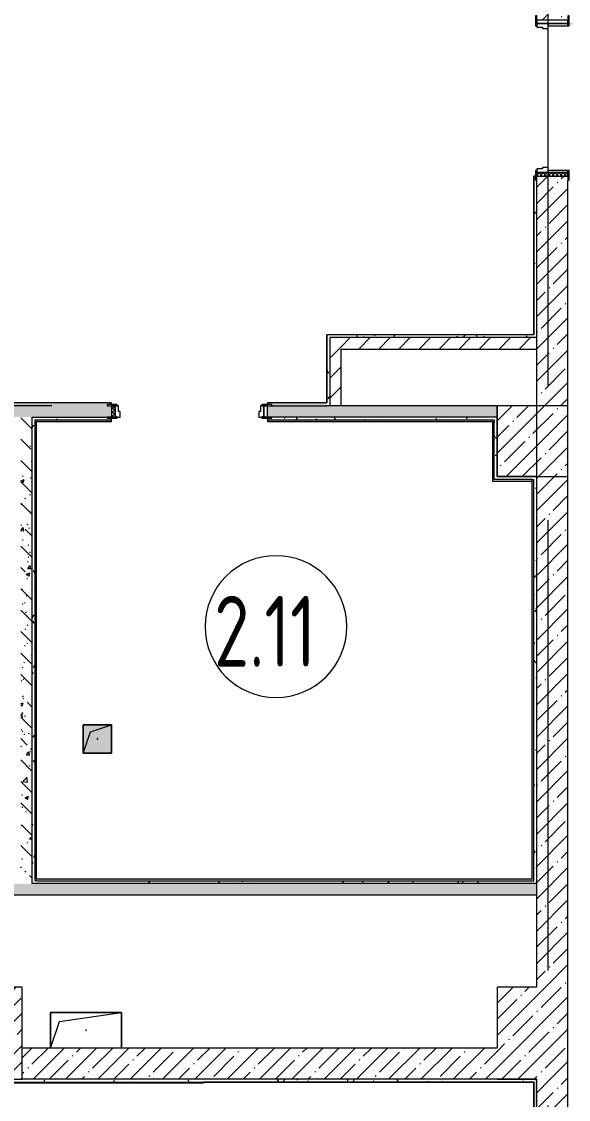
# Model space of a CAD drawing. Header units: millimetres. Extents: x -625 to 415037, y -3642 to 102118.
# Drawn here: x 229617 to 233476, y 10756 to 18359 of the extents above; entities that cross this region are included whole.
import ezdxf

# ---------------------------------------------------------------- set-up
doc = ezdxf.new("R2010")
doc.units = ezdxf.units.MM
doc.linetypes.add('Осевая', pattern=[6350, 1270, -952.5, 3175, -952.5])
for name, color, linetype, lineweight in [('A-AREA-IDEN', 7, 'Continuous', 9), ('A-DOOR-FRAM-2', 7, 'Continuous', 5), ('A-GENM', 7, 'Continuous', 9), ('A-WALL', 7, 'Continuous', 5), ('I-WALL', 7, 'Continuous', 5), ('S-COLS', 7, 'Continuous', 9), ('S-COLS-1', 7, 'Continuous', 5), ('Оси', 7, 'Continuous', 9), ('Оси-2', 7, 'Осевая', 9)]:
    doc.layers.add(name, color=color, linetype=linetype, lineweight=lineweight)
doc.layers.add('A-AREA-PATT-2', color=7, linetype='Continuous', lineweight=5, true_color=0xcde0ef, transparency=1)
for name, color, linetype, lineweight, true_color in [('A-DOOR-1', 7, 'Continuous', 5, 0xc0c0c0), ('A-DOOR-FRAM-1', 7, 'Continuous', 5, 0xc0c0c0), ('A-WALL-1', 9, 'Continuous', 5, 0x808080), ('A-WALL-FNSH-1', 9, 'Continuous', 5, 0x808080)]:
    doc.layers.add(name, color=color, linetype=linetype, lineweight=lineweight, true_color=true_color)
doc.layers.get('A-DOOR-1').off()
doc.styles.add('СПДС', font='ГОСТ тип А.ttf', dxfattribs={"width": 0.9})
pattern_1 = [(45, (148772.12, -0.94), (-114.04925, 114.04925), []), (45, (148886.17, -0.94), (-114.04925, 114.04925), [201.612, -40.322, 6.706, -33.617])]
pattern_2 = [(135, (148772.12, -0.94), (-150.8683, -150.8683), [213.36, -35.56, 7.112, -35.56]), (135, (148772.12, 149.83), (-150.8683, -150.8683), []), (50, (148772.12, -0.94), (255.05767, -22.3145), [26.67, -293.37]), (355, (148772.12, -0.94), (-49.3404, 267.4791), [21.336, -234.696]), (100.451, (148793.38, -2.8), (205.7195, 245.16356), [22.666, -249.326]), (46.184, (148772.12, 70.18), (379.511, -58.86), [40.005, -440.055]), (96.636, (148803.75, 65.27), (332.3634, 346.3991), [33.999, -373.989]), (351.184, (148772.12, 70.18), (332.3669, 346.3953), [32.004, -352.044]), (21, (148807.68, 52.4), (212.26017, -143.1711), [26.67, -293.37]), (326, (148807.68, 52.4), (86.5224, 257.8632), [21.336, -234.696]), (71.451, (148825.37, 40.47), (298.78395, 114.6901), [22.666, -249.326]), (37.5, (148772.12, -0.94), (4.32385, 118.37751), [6.706, -225.146, 6.706, -231.546, -235.585]), (37.5, (148772.12, -0.94), (4.32385, 118.37751), [-470.103, 6.706, -228.879]), (7.5, (148772.12, -0.94), (93.54758, 140.2533), [6.706, -129.134, 6.706, -219.812, -89.789]), (7.5, (148772.12, -0.94), (93.54758, 140.2533), [-362.356, 6.706, -83.083]), (327.5, (148692.82, -0.94), (189.82734, -8.02019), [6.706, -82.194, 6.706, -270.662, -368.046]), (327.5, (148692.82, -0.94), (189.82734, -8.02019), [-366.268, 6.706, -361.34]), (317.5, (148657.26, -0.94), (207.38114, 35.59764), [6.706, -108.864, 6.706, -177.495, -261.366]), (317.5, (148657.26, -0.94), (207.38114, 35.59764), [-299.771, 6.706, -254.66])]
pattern_3 = [(45, (148772.12, -0.94), (-70.71068, 70.71068), [])]
pattern_4 = [(0, (148772.123, -0.94), (243.84, 60.96), [20.117, -162.763, 20.117, -162.763, -975.36]), (0, (148772.123, -0.94), (243.84, 60.96), [-365.76, 20.117, -345.643, 20.117, -162.763, -426.72]), (0, (148772.123, -0.94), (243.84, 60.96), [-914.4, 20.117, -101.803, 20.117, -284.683]), (120, (148863.563, 29.54), (-174.71291, 180.691634), [20.117, -162.763, 20.117, -162.763, -975.36]), (120, (148863.563, 29.54), (-174.71291, 180.691634), [-365.76, 20.117, -345.643, 20.117, -162.763, -426.72]), (120, (148863.563, 29.54), (-174.71291, 180.691634), [-914.4, 20.117, -101.803, 20.117, -284.683]), (240, (148894.043, 151.46), (-69.12709, -241.651634), [20.117, -162.763, 20.117, -162.763, -975.36]), (240, (148894.043, 151.46), (-69.12709, -241.651634), [-365.76, 20.117, -345.643, 20.117, -162.763, -426.72]), (240, (148894.043, 151.46), (-69.12709, -241.651634), [-914.4, 20.117, -101.803, 20.117, -284.683])]

# ---------------------------------------------------------------- blocks, each defined once
blk = doc.blocks.new('110_Дверь_СКБ_1Ст_Внутренняя1 - Д-4 _л_ 1100x2100h_су мгн-32399982-Объем проектирования 2 этажа')
at = {"layer": 'A-DOOR-FRAM-2'}
h = blk.add_hatch(dxfattribs=at)
h.set_pattern_fill('FP_86', color=256, style=0, pattern_type=2)
h.set_pattern_definition([(45, (-371.384, 174.685), (-14.1421, 14.1421), []), (135, (-371.384, 174.685), (-14.1421, -14.1421), [])])
h.paths.add_polyline_path([(-537.5, -110), (-512.5, -110), (-512.5, 110), (-537.5, 110), (-537.5, -82)])
at = {"layer": 'A-DOOR-FRAM-1'}
for p, q in [((-497.5, 118), (-567.5, 118)), ((-567.5, 118), (-567.5, 110)), ((-567.5, 110), (-497.5, 110)), ((-512.5, 110), (-537.5, 110)), ((-537.5, 110), (-537.5, -110)), ((-487.5, 110), (-512.5, 110)), ((-512.5, 110), (-512.5, 30)), ((-512.5, -110), (-512.5, 110)), ((-497.5, 110), (-512.5, 110)), ((-512.5, 110), (-512.5, 109)), ((-512.5, 109), (-497.5, 109)), ((-497.5, 110), (-497.5, 118)), ((-497.5, 109), (-497.5, 110)), ((-487.5, 70), (-487.5, 110)), ((512.5, 110), (512.5, 70)), ((537.5, 110), (512.5, 110)), ((592.5, 118), (522.5, 118)), ((522.5, 118), (522.5, 110)), ((537.5, 110), (522.5, 110)), ((522.5, 110), (522.5, 109)), ((522.5, 110), (592.5, 110)), ((522.5, 109), (537.5, 109)), ((537.5, 30), (537.5, 110)), ((562.5, 110), (537.5, 110)), ((537.5, 110), (537.5, -110)), ((537.5, 109), (537.5, 110)), ((562.5, -110), (562.5, 110)), ((592.5, 110), (592.5, 118)), ((-512.5, 30), (-477.5, 30)), ((-497.5, 30), (-512.5, 30)), ((-512.5, 30), (-512.5, -110)), ((-497.5, -110), (-497.5, 30)), ((-477.5, 70), (-487.5, 70)), ((-477.5, 30), (-477.5, 70)), ((512.5, 70), (502.5, 70)), ((502.5, 70), (502.5, 30)), ((502.5, 30), (537.5, 30)), ((537.5, 30), (522.5, 30)), ((522.5, 30), (522.5, -110)), ((537.5, -110), (537.5, 30)), ((-497.5, -110), (-567.5, -110)), ((-567.5, -110), (-567.5, -118)), ((-567.5, -118), (-497.5, -118)), ((-537.5, -110), (-512.5, -110)), ((-512.5, -110), (-497.5, -110)), ((-497.5, -118), (-497.5, -110)), ((522.5, -110), (537.5, -110)), ((592.5, -110), (522.5, -110)), ((522.5, -110), (522.5, -118)), ((522.5, -118), (592.5, -118)), ((537.5, -110), (562.5, -110)), ((592.5, -118), (592.5, -110))]:
    blk.add_line(p, q, dxfattribs=at)
blk = doc.blocks.new('110_Дверь_СКБ_1Ст_Внутренняя1 - Д-4 _л_ 1100x2100h_су мгн-V365-Объем проектирования 2 этажа')
at = {"layer": 'A-DOOR-FRAM-2'}
h = blk.add_hatch(dxfattribs=at)
h.set_pattern_fill('FP_200', color=256, style=0, pattern_type=2)
h.set_pattern_definition([(45, (-371.384, 104.685), (-14.1421, 14.1421), []), (135, (-371.384, 104.685), (-14.1421, -14.1421), [])])
h.paths.add_polyline_path([(-537.5, -40), (-512.5, -38.2), (-512.5, 40), (-537.5, 40)])
at = {"layer": 'A-DOOR-FRAM-1'}
for p, q in [((-497.5, 48), (-567.5, 48)), ((-567.5, 48), (-567.5, 40)), ((-567.5, 40), (-497.5, 40)), ((-512.5, 40), (-537.5, 40)), ((-537.5, 40), (-537.5, -40)), ((-487.5, 40), (-512.5, 40)), ((-512.5, 40), (-512.5, -40)), ((-512.5, -40), (-512.5, 40)), ((-497.5, 40), (-512.5, 40)), ((-512.5, 40), (-512.5, 39)), ((-512.5, 39), (-497.5, 39)), ((-497.5, 40), (-497.5, 48)), ((-497.5, 39), (-497.5, 40)), ((-487.5, 0), (-487.5, 40)), ((-477.5, 0), (-487.5, 0)), ((-477.5, -40), (-477.5, 0)), ((512.5, 0), (502.5, 0)), ((502.5, 0), (502.5, -40)), ((512.5, 40), (512.5, 0)), ((537.5, 40), (512.5, 40)), ((592.5, 48), (522.5, 48)), ((522.5, 48), (522.5, 40)), ((537.5, 40), (522.5, 40)), ((522.5, 40), (522.5, 39)), ((522.5, 40), (592.5, 40)), ((522.5, 39), (537.5, 39)), ((537.5, -40), (537.5, 40)), ((562.5, 40), (537.5, 40)), ((537.5, 40), (537.5, -40)), ((537.5, 39), (537.5, 40)), ((562.5, -40), (562.5, 40)), ((592.5, 40), (592.5, 48)), ((-497.5, -40), (-567.5, -40)), ((-567.5, -40), (-567.5, -48)), ((-567.5, -48), (-497.5, -48)), ((-537.5, -40), (-512.5, -40)), ((-497.5, -39), (-512.5, -39)), ((-512.5, -39), (-512.5, -40)), ((-512.5, -40), (-477.5, -40)), ((-512.5, -40), (-497.5, -40)), ((-497.5, -40), (-497.5, -39)), ((-497.5, -48), (-497.5, -40)), ((502.5, -40), (537.5, -40)), ((537.5, -39), (522.5, -39)), ((522.5, -39), (522.5, -40)), ((522.5, -40), (537.5, -40)), ((592.5, -40), (522.5, -40)), ((522.5, -40), (522.5, -48)), ((522.5, -48), (592.5, -48)), ((537.5, -40), (537.5, -39)), ((537.5, -40), (562.5, -40)), ((592.5, -48), (592.5, -40))]:
    blk.add_line(p, q, dxfattribs=at)
blk = doc.blocks.new('GM_Отверстие прямоугольное _в плите_ - Отверстие-V379-Объем проектирования 2 этажа')
at = {"layer": 'A-GENM'}
for p, q in [((-100, -100), (-100, 100)), ((-100, 100), (100, 100)), ((100, 100), (-100, 100)), ((-100, 100), (-100, -100)), ((-50, 50), (100, 100)), ((100, 100), (100, -100)), ((100, -100), (100, 100)), ((-100, -100), (-50, 50)), ((100, -100), (-100, -100)), ((-100, -100), (100, -100))]:
    blk.add_line(p, q, dxfattribs=at)
for start, end in [(360, 180), (180, 360)]:
    blk.add_arc((0, 0), 2.5, start, end, dxfattribs=at)
blk = doc.blocks.new('BSC_Колонна _Прямоугольная - 650х500-V424-Объем проектирования 2 этажа')
at = {"layer": 'S-COLS-1'}
h = blk.add_hatch(dxfattribs=at)
h.set_pattern_fill('FP_173', color=256, style=0, pattern_type=2)
h.set_pattern_definition([(135, (11225, -80600), (-114.04925, -114.04925), []), (135, (11225, -80485.95), (-114.04925, -114.04925), [201.612, -40.322, 6.706, -33.617])])
h.paths.add_polyline_path([(325, -250), (325, 250), (-325, 250), (-325, -250), (105, -250)])
for p, q in [((325, 250), (-325, 250)), ((-325, 250), (-325, -250)), ((325, -250), (325, 250)), ((-325, -250), (325, -250))]:
    blk.add_line(p, q, dxfattribs=at)
blk = doc.blocks.new('GM_Отверстие прямоугольное _в плите_ - Отверстие-V440-Объем проектирования 2 этажа')
at = {"layer": 'A-GENM'}
for p, q in [((-250, -125), (-250, 125)), ((-250, 125), (250, 125)), ((250, 125), (-250, 125)), ((-250, 125), (-250, -125)), ((-187.5, 62.5), (250, 125)), ((250, 125), (250, -125)), ((250, -125), (250, 125)), ((-250, -125), (-187.5, 62.5))]:
    blk.add_line(p, q, dxfattribs=at)
for start, end in [(360, 180), (180, 360)]:
    blk.add_arc((0, 0), 2.5, start, end, dxfattribs=at)
blk = doc.blocks.new('Марка_Помещения - Номер-25198446-Объем проектирования 2 этажа')
at = {"layer": 'A-AREA-IDEN'}
for start, end in [(360, 180), (180, 360)]:
    blk.add_arc((0, 0), 2.5, start, end, dxfattribs=at)

msp = doc.modelspace()

# ---------------------------------------------------------------- hatches: boundary and pattern name
at = {"layer": 'A-AREA-PATT-2'}
h = msp.add_hatch(color=256, dxfattribs=at)
h.paths.add_polyline_path([(233362.1, 17289.6), (233472.1, 17289.6), (233472.1, 17294.1), (233362.1, 17294.1)])
h.paths.add_polyline_path([(233487.1, 18337.6), (233507.1, 18337.6), (233507.1, 18348.1), (233487.1, 18348.1), (233487.1, 18344.1)])
h.paths.add_polyline_path([(233362.1, 18344.1), (233472.1, 18344.1), (233472.1, 18348.1), (233362.1, 18348.1)])
h = msp.add_hatch(color=256, dxfattribs=at)
h.paths.add_polyline_path([(233226.6, 12304.6), (233226.6, 15123.6), (232946.6, 15123.6), (232946.6, 15543.6), (231352.1, 15543.6), (231352.1, 15538.1), (232941.1, 15538.1), (232941.1, 15118.1), (233221.1, 15118.1), (233221.1, 12310.1), (229722.9, 12310.1), (229722.9, 15538.1), (230252.1, 15538.1), (230252.1, 15543.6), (229717.4, 15543.6), (229717.4, 12304.6), (232972.1, 12304.6)])
h.paths.add_polyline_path([(230252.9, 13199.1), (230252.1, 13399.1), (230052.9, 13399.1), (230052.9, 13199.1), (230252.1, 13199.1)])
msp.add_hatch(color=256, dxfattribs=at).paths.add_polyline_path([(229622.1, 10871.1), (230901.6, 10871.1), (230901.6, 10875.1), (229102.1, 10875.1), (229102.3, 10871.1), (229126.6, 10871.1)])
at = {"layer": 'I-WALL'}
h = msp.add_hatch(dxfattribs=at)
h.set_pattern_fill('FP_191', color=256, style=0, pattern_type=2)
h.set_pattern_definition(pattern_4)
h.paths.add_polyline_path([(233252.1, 16149.1), (233251.6, 17239.1), (233244.1, 17239.1), (233244.1, 17269.1), (233232.1, 17269.1), (233232.1, 16150.1)])
h.paths.add_polyline_path([(233232.1, 18369.1), (233244.1, 18369.1), (233244.1, 18399.1), (233252.1, 18399.1), (233252.1, 18599.1), (233232.1, 18599.1), (233232.1, 18432.1)])
h = msp.add_hatch(dxfattribs=at)
h.set_pattern_fill('FP_1', color=256, style=0, pattern_type=2)
h.set_pattern_definition(pattern_1)
h.paths.add_polyline_path([(233472.1, 15529.1), (233472.1, 17269.1), (233252.1, 17269.1), (233252.1, 15649.1), (233429.5, 15649.1), (233444.1, 15608)])
h.paths.add_polyline_path([(233252.1, 18369.1), (233472.1, 18369.1), (233472.1, 18569.1), (233252.1, 18569.1), (233252.1, 18399.1)])
h = msp.add_hatch(dxfattribs=at)
h.set_pattern_fill('FP_191', color=256, style=0, pattern_type=2)
h.set_pattern_definition(pattern_4)
h.paths.add_polyline_path([(231792.1, 15649.1), (231792.1, 16149.1), (231772.1, 16149.1), (231772.1, 15670.1), (231786.1, 15655.4)])
h.paths.add_polyline_path([(231772.1, 15649.1), (231792.1, 15649.1), (231772.1, 15669.1), (231772.1, 15656.5)])
h = msp.add_hatch(dxfattribs=at)
h.set_pattern_fill('FP_191', color=256, style=0, pattern_type=2)
h.set_pattern_definition(pattern_4)
h.paths.add_polyline_path([(233231.6, 16129.1), (233252.1, 16129.1), (233252.1, 16149.1), (231792.1, 16149.1), (231792.1, 16129.1), (233218.3, 16129.1)])
h = msp.add_hatch(dxfattribs=at)
h.set_pattern_fill('FP_22', color=256, style=0, pattern_type=2)
h.set_pattern_definition(pattern_3)
h.paths.add_polyline_path([(231872.1, 15649.1), (231872.1, 16129.1), (231792.1, 16129.1), (231792.1, 15649.1)])
h = msp.add_hatch(dxfattribs=at)
h.set_pattern_fill('FP_22', color=256, style=0, pattern_type=2)
h.set_pattern_definition(pattern_3)
h.paths.add_polyline_path([(233252.1, 16049.1), (233252.1, 16129.1), (231872.1, 16129.1), (231872.1, 16049.1), (233231.6, 16049.1)])
h = msp.add_hatch(dxfattribs=at)
h.set_pattern_fill('FP_191', color=256, style=0, pattern_type=2)
h.set_pattern_definition(pattern_4)
h.paths.add_polyline_path([(229830.5, 15649.1), (230222.1, 15649.3), (230222.1, 15657.1), (230252.1, 15657.1), (230252.1, 15669.1), (227352.1, 15669.1), (227352.1, 15657.1), (227382.1, 15657.1), (227382.1, 15649.1), (229611.9, 15649.1)])
h.paths.add_polyline_path([(231772.1, 15649.1), (231772.1, 15669.1), (231352.1, 15669.1), (231352.1, 15657.1), (231382.1, 15657.1), (231382.1, 15649.1), (231392.5, 15649.1)])
h.paths.add_polyline_path([(224252.1, 15649.1), (224766.9, 15649.1), (224766.9, 15657.1), (224796.9, 15657.1), (224796.9, 15669.1), (222312.1, 15669.1), (222312.1, 15649.1), (223325.8, 15649.1)])
h.paths.add_polyline_path([(226222.1, 15649.1), (226222.1, 15657.1), (226252.1, 15657.1), (226252.1, 15669.1), (225896.9, 15669.1), (225896.9, 15657.1), (225926.9, 15657.1), (225926.9, 15649.1), (226216.8, 15649.1)])
h = msp.add_hatch(dxfattribs=at)
h.set_pattern_fill('FP_41', color=256, style=0, pattern_type=2)
h.set_pattern_definition(pattern_2)
h.paths.add_polyline_path([(232732.2, 15569.1), (232972.1, 15569.3), (232972.1, 15649.1), (231352.1, 15649.1), (231352.1, 15569.1), (232197.2, 15569.1)])
h.paths.add_polyline_path([(230252.1, 15569.1), (230252.1, 15649.1), (227852.1, 15649.1), (227852.1, 15569.1), (230222.1, 15569.1)])
h.paths.add_polyline_path([(226252.1, 15569.1), (226252.1, 15649.1), (225896.9, 15649.1), (225896.9, 15569.1), (226222.1, 15569.1)])
h.paths.add_polyline_path([(224796.9, 15569.1), (224796.9, 15649.1), (224332.1, 15649.1), (224332.1, 15569.1), (224771.3, 15569.1)])
h = msp.add_hatch(dxfattribs=at)
h.set_pattern_fill('FP_41', color=256, style=0, pattern_type=2)
h.set_pattern_definition(pattern_2)
h.paths.add_polyline_path([(229611.9, 12279.1), (229691.9, 12280.9), (229691.9, 15569.1), (229611.9, 15569.1), (229611.9, 12299.1)])
h = msp.add_hatch(dxfattribs=at)
h.set_pattern_fill('FP_191', color=256, style=0, pattern_type=2)
h.set_pattern_definition(pattern_4)
h.paths.add_polyline_path([(231872.1, 15549.1), (232952.1, 15549.1), (232952.1, 15569.1), (231382.1, 15569.1), (231382.1, 15561.1), (231352.1, 15561.1), (231352.1, 15549.1), (231792.1, 15549.1)])
h.paths.add_polyline_path([(230222.1, 15549.1), (230252.1, 15549.1), (230250.8, 15561.1), (230222.1, 15561.1), (230222.1, 15569.1), (229691.9, 15569.1), (229691.9, 15549.1), (229977.1, 15549.1)])
h = msp.add_hatch(dxfattribs=at)
h.set_pattern_fill('FP_191', color=256, style=0, pattern_type=2)
h.set_pattern_definition(pattern_4)
h.paths.add_polyline_path([(229711.9, 12299.1), (229711.9, 15549.1), (229691.9, 15549.1), (229691.9, 12299.1), (229702, 12299.1)])
h = msp.add_hatch(dxfattribs=at)
h.set_pattern_fill('FP_191', color=256, style=0, pattern_type=2)
h.set_pattern_definition(pattern_4)
h.paths.add_polyline_path([(232972.1, 15149.1), (232972.1, 15569.1), (232952.1, 15569.1), (232952.1, 15149.1)])
h = msp.add_hatch(dxfattribs=at)
h.set_pattern_fill('FP_191', color=256, style=0, pattern_type=2)
h.set_pattern_definition(pattern_4)
h.paths.add_polyline_path([(232974.1, 15129.1), (233232.1, 15129.1), (233232.1, 15149.1), (232952.1, 15149.1), (232952.1, 15129.1), (232973.2, 15129.1)])
h = msp.add_hatch(dxfattribs=at)
h.set_pattern_fill('FP_191', color=256, style=0, pattern_type=2)
h.set_pattern_definition(pattern_4)
h.paths.add_polyline_path([(233252.1, 12299.1), (233252.1, 15149.1), (233232.1, 15149.1), (233232.1, 12299.1), (233250.2, 12299.1)])
h = msp.add_hatch(dxfattribs=at)
h.set_pattern_fill('FP_1', color=256, style=0, pattern_type=2)
h.set_pattern_definition(pattern_1)
h.paths.add_polyline_path([(233441.3, 4049.1), (233472.1, 4049.1), (233472.1, 10899.1), (233252.1, 10899.1), (233252.1, 4049.1), (233282.1, 4049.1)])
h.paths.add_polyline_path([(233282.1, 11549.1), (233472.1, 11549.1), (233472.1, 15149.1), (233252.1, 15149.1), (233252.1, 11549.1), (233279.5, 11549.1)])
h = msp.add_hatch(dxfattribs=at)
h.set_pattern_fill('FP_41', color=256, style=0, pattern_type=2)
h.set_pattern_definition(pattern_2)
h.paths.add_polyline_path([(232197.2, 12199.1), (233252.1, 12199.1), (233252.1, 12279.1), (226051.9, 12278.9), (226051.9, 12199.1), (231998.7, 12199.1)])
h = msp.add_hatch(dxfattribs=at)
h.set_pattern_fill('FP_191', color=256, style=0, pattern_type=2)
h.set_pattern_definition(pattern_4)
h.paths.add_polyline_path([(232934.7, 12279.1), (233252.1, 12279.1), (233250.2, 12299.1), (229691.9, 12299.1), (229691.9, 12279.1), (232197.2, 12279.1)])
h = msp.add_hatch(dxfattribs=at)
h.set_pattern_fill('FP_1', color=256, style=0, pattern_type=2)
h.set_pattern_definition(pattern_1)
h.paths.add_polyline_path([(232197.2, 10899.1), (232972.1, 10899.1), (232972.1, 11119.1), (229622.1, 11119.1), (229622.1, 10899.1), (231998.7, 10899.1)])
h = msp.add_hatch(dxfattribs=at)
h.set_pattern_fill('FP_191', color=256, style=0, pattern_type=2)
h.set_pattern_definition(pattern_4)
h.paths.add_polyline_path([(233231.1, 10879.1), (233232.1, 10899.1), (229102.1, 10899.1), (229102.1, 10879.1), (233020.9, 10879.1)])
h = msp.add_hatch(dxfattribs=at)
h.set_pattern_fill('FP_191', color=256, style=0, pattern_type=2)
h.set_pattern_definition(pattern_4)
h.paths.add_polyline_path([(233252.1, 4139.1), (233252.1, 10899.1), (233232.1, 10899.1), (233232.1, 4140.1)])
at = {"layer": 'S-COLS-1'}
h = msp.add_hatch(dxfattribs=at)
h.set_pattern_fill('FP_1', color=256, style=0, pattern_type=2)
h.set_pattern_definition(pattern_1)
h.paths.add_polyline_path([(232972.1, 15149.1), (233472.1, 15149.1), (233472.1, 15529.1), (233429.5, 15649.1), (232972.1, 15649.1), (232972.1, 15529.1)])
h = msp.add_hatch(dxfattribs=at)
h.set_pattern_fill('FP_1', color=256, style=0, pattern_type=2)
h.set_pattern_definition(pattern_1)
h.paths.add_polyline_path([(233444.1, 10899.1), (233472.1, 10899.1), (233472.1, 11549.1), (232972.1, 11549.1), (232972.1, 10899.1), (233282.1, 10899.1)])

# ---------------------------------------------------------------- linework, layer by layer
at = {"layer": 'A-WALL'}
for p, q in [((233232.1, 16149.1), (233232.1, 17269.1)), ((233252.1, 16049.1), (233252.1, 17239.1)), ((229830.5, 15649.1), (227852.1, 15649.1)), ((231382.1, 15649.1), (231772.1, 15649.1)), ((229691.9, 15569.1), (230222.1, 15569.1)), ((229691.9, 12279.1), (229691.9, 15569.1)), ((229711.9, 15549.1), (230252.1, 15549.1)), ((229711.9, 15549.1), (229711.9, 12299.1)), ((232972.1, 15569.1), (231382.1, 15569.1)), ((233232.1, 12299.1), (233232.1, 15129.1)), ((233252.1, 12279.1), (229691.9, 12279.1)), ((233232.1, 10879.1), (230901.6, 10879.1)), ((233232.1, 4139.1), (233232.1, 10879.1)), ((233252.1, 4049.1), (233252.1, 10899.1))]:
    msp.add_line(p, q, dxfattribs=at)
at = {"layer": 'A-WALL-1'}
for p, q in [((233244.1, 17269.1), (233232.1, 17269.1)), ((233472.1, 11549.1), (233472.1, 17239.1)), ((233232.1, 16149.1), (231772.1, 16149.1)), ((231792.1, 16129.1), (231792.1, 15649.1)), ((233252.1, 16129.1), (231792.1, 16129.1)), ((231872.1, 15649.1), (231872.1, 16049.1)), ((231872.1, 16049.1), (233252.1, 16049.1)), ((233252.1, 11549.1), (233252.1, 16049.1)), ((230252.1, 15669.1), (227352.1, 15669.1)), ((230252.1, 15657.1), (230252.1, 15669.1)), ((231772.1, 15669.1), (231352.1, 15669.1)), ((231352.1, 15669.1), (231352.1, 15657.1)), ((231772.1, 15670.1), (231772.1, 15669.1)), ((232972.1, 15649.1), (231772.1, 15649.1)), ((232972.1, 15149.1), (232972.1, 15649.1)), ((230252.1, 15549.1), (230252.1, 15561.1)), ((231352.1, 15561.1), (231352.1, 15549.1)), ((231352.1, 15549.1), (232952.1, 15549.1)), ((232952.1, 15549.1), (232952.1, 15538.1)), ((233252.1, 15149.1), (232972.1, 15149.1)), ((233221.1, 15129.1), (233232.1, 15129.1)), ((229722.9, 12299.1), (229711.9, 12299.1)), ((226051.9, 12199.1), (233252.1, 12199.1)), ((232972.1, 11119.1), (229622.1, 11119.1)), ((233252.1, 10899.1), (229622.1, 10899.1)), ((233472.1, 4049.1), (233472.1, 10899.1))]:
    msp.add_line(p, q, dxfattribs=at)
at = {"layer": 'A-WALL-FNSH-1'}
for p, q in [((233232.1, 17269.1), (233231.1, 17269.1)), ((233231.1, 17269.1), (233231.1, 16150.1)), ((231771.1, 16150.1), (231771.1, 15670.1)), ((233231.1, 16150.1), (231771.1, 16150.1)), ((231772.1, 15670.1), (231772.1, 16149.1)), ((230252.1, 15670.1), (227352.1, 15670.1)), ((230252.1, 15669.1), (230252.1, 15670.1)), ((231771.1, 15670.1), (231352.1, 15670.1)), ((231352.1, 15670.1), (231352.1, 15669.1)), ((229722.9, 15538.1), (230252.1, 15538.1)), ((229722.9, 12310.1), (229722.9, 15538.1)), ((230252.1, 15538.1), (230252.1, 15549.1)), ((231352.1, 15549.1), (231352.1, 15538.1)), ((231352.1, 15538.1), (232941.1, 15538.1)), ((232941.1, 15538.1), (232941.1, 15118.1)), ((232952.1, 15129.1), (232952.1, 15538.1)), ((233221.1, 15129.1), (232952.1, 15129.1)), ((233221.1, 12310.1), (233221.1, 15129.1)), ((232941.1, 15118.1), (233221.1, 15118.1)), ((233221.1, 12310.1), (229722.9, 12310.1)), ((229722.9, 12299.1), (233232.1, 12299.1)), ((230901.6, 10878.1), (233231.1, 10878.1)), ((233231.1, 10878.1), (233231.1, 4140.1))]:
    msp.add_line(p, q, dxfattribs=at)
at = {"layer": 'I-WALL'}
for p, q in [((229102.1, 10879.1), (230901.6, 10879.1)), ((230901.6, 10871.1), (230901.6, 10878.1)), ((230901.6, 10871.1), (229102.1, 10871.1))]:
    msp.add_line(p, q, dxfattribs=at)
at = {"layer": 'S-COLS-1'}
for p, q in [((233472.1, 15649.1), (232972.1, 15649.1)), ((232972.1, 15649.1), (232972.1, 15149.1)), ((233472.1, 15149.1), (233472.1, 15649.1)), ((232972.1, 15149.1), (233472.1, 15149.1)), ((233252.1, 11549.1), (232972.1, 11549.1)), ((232972.1, 11549.1), (232972.1, 11119.1)), ((233472.1, 10899.1), (233472.1, 11549.1)), ((232972.1, 10899.1), (233252.1, 10899.1))]:
    msp.add_line(p, q, dxfattribs=at)
at = {"layer": 'Оси'}
msp.add_line((233332.1, 16914.2), (233332.1, 21914.2), dxfattribs=at)
at = {"layer": 'Оси-2'}
for p, q in [((233332.1, 3093.7), (233332.1, 16915.1)), ((233332.1, 3092.8), (233332.1, 16914.2))]:
    msp.add_line(p, q, dxfattribs=at)

# ---------------------------------------------------------------- block references
at = {"layer": 'A-AREA-IDEN', "xscale": 199.9999999999999, "yscale": 199.9999999999999, "zscale": 199.9999999999999}
msp.add_blockref('Марка_Помещения - Номер-25198446-Объем проектирования 2 этажа', (231412.4, 14091.1), dxfattribs=at)
at = {"layer": 'A-DOOR-1', "rotation": 89.9999999999999}
msp.add_blockref('110_Дверь_СКБ_1Ст_Внутренняя1 - Д-4 _л_ 1100x2100h_су мгн-32399982-Объем проектирования 2 этажа', (233362.1, 17806.6), dxfattribs=at)
at = {"layer": 'A-DOOR-1'}
msp.add_blockref('110_Дверь_СКБ_1Ст_Внутренняя1 - Д-4 _л_ 1100x2100h_су мгн-V365-Объем проектирования 2 этажа', (230789.6, 15609.1), dxfattribs=at)
at = {"layer": 'A-GENM'}
for name, p in [('GM_Отверстие прямоугольное _в плите_ - Отверстие-V379-Объем проектирования 2 этажа', (230152.9, 13299.1)), ('GM_Отверстие прямоугольное _в плите_ - Отверстие-V440-Объем проектирования 2 этажа', (230072.1, 11244.1))]:
    msp.add_blockref(name, p, dxfattribs=at)
at = {"layer": 'S-COLS', "rotation": 270.0000000000007}
msp.add_blockref('BSC_Колонна _Прямоугольная - 650х500-V424-Объем проектирования 2 этажа', (229372.1, 11224.1), dxfattribs=at)

# ---------------------------------------------------------------- texts
at = {"layer": 'A-AREA-IDEN', "insert": (230976.3, 14308.3), "char_height": 500, "width": 1096.708, "attachment_point": 1, "style": 'СПДС'}
msp.add_mtext('2.11', dxfattribs=at)

doc.saveas('drawing.dxf')
